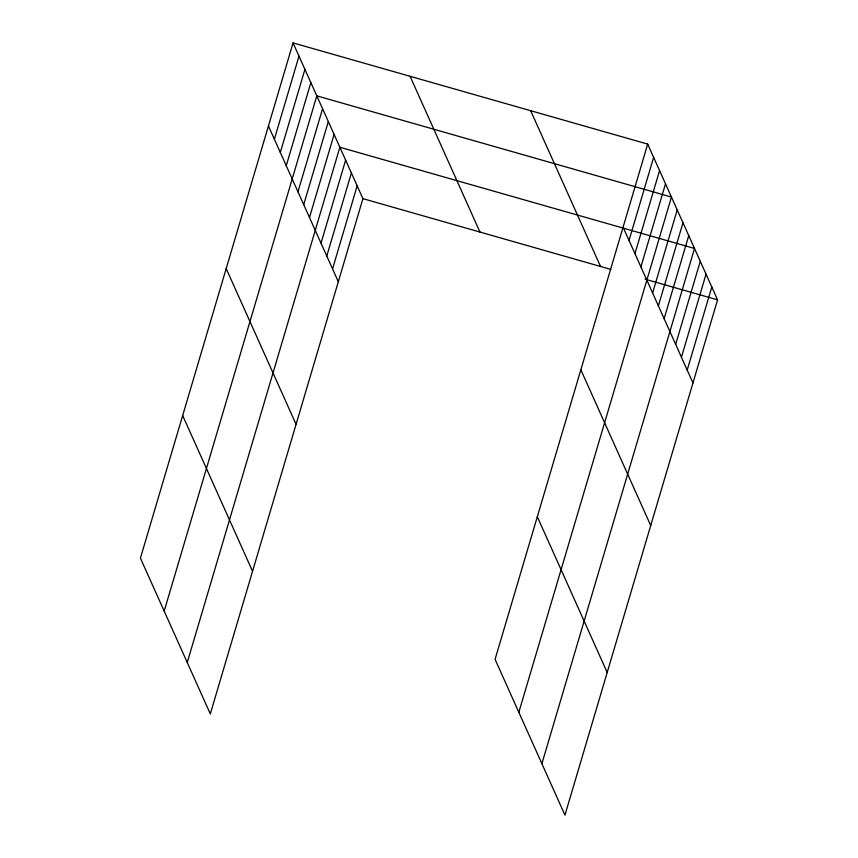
<?xml version="1.0" encoding="UTF-8"?>
<svg xmlns="http://www.w3.org/2000/svg" width="858" height="858" viewBox="0 0 858 858"><rect width="100%" height="100%" fill="white"/><g stroke="black" fill="none" stroke-linecap="round" stroke-linejoin="round"><path stroke-width="1.29" d="M293.05 42.9L140.422 558.14L210.307 713.899L362.923 198.659L293.05 42.9L647.693 144.101L717.578 299.86L564.95 815.1L495.077 659.341L647.693 144.101M274.378 139.221L298.992 56.135M280.319 152.456L304.922 69.38M286.261 165.701L310.864 82.615M164.189 611.1L316.806 95.86L671.46 197.061L518.833 712.301M297.962 191.784L322.576 108.709M303.721 204.644L328.335 121.557M309.491 217.492L334.105 134.406M187.248 662.505L339.865 147.254L694.519 248.455L541.891 763.695M321.021 243.189L345.635 160.114M326.78 256.038L351.394 172.962M332.55 268.886L357.164 185.811M629.032 240.422L653.635 157.336M634.963 253.657L659.577 170.581M640.905 266.902L665.518 183.816M652.606 292.986L677.219 209.91M658.376 305.834L682.989 222.758M664.135 318.683L688.749 235.607M675.664 344.39L700.278 261.304M681.434 357.239L706.048 274.152M687.194 370.088L711.808 287.012M362.923 198.659L610.714 269.369M645.066 279.172L717.578 299.86M623.09 227.177L692.964 382.936M530.662 110.703L600.536 266.463M580.845 369.787L650.718 525.546M410.081 76.298L479.954 232.057M537.322 516.731L607.196 672.49M268.436 125.976L338.309 281.735M226.19 268.597L296.074 424.356M182.668 415.529L252.542 571.289"/></g></svg>
